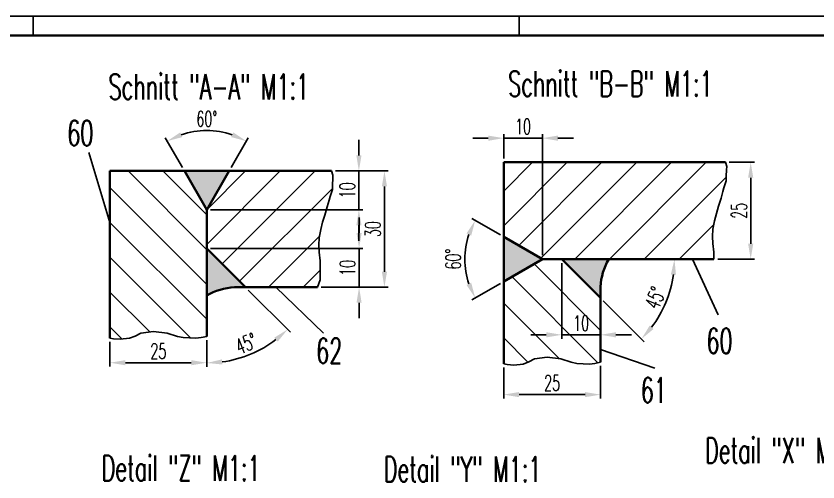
# Model space of a CAD drawing. Extents: x -1561 to -720, y 5788 to 6382.
# Drawn here: x -1040.3 to -833.2, y 6256.6 to 6376.8 of the extents above; entities that cross this region are included whole.
import ezdxf

# ---------------------------------------------------------------- set-up
doc = ezdxf.new("R2010")
doc.units = 0
doc.layers.get('Defpoints').update_dxf_attribs({"linetype": 'CONTINUOUS'})
for name, color, linetype, lineweight in [('BEM', 6, 'CONTINUOUS', 25), ('SCHRAFFUR', 252, 'CONTINUOUS', 13), ('TEXT_7', 1, 'CONTINUOUS', 60), ('VOLL_03', 6, 'CONTINUOUS', 25), ('VOLL_05', 7, 'CONTINUOUS', 40)]:
    doc.layers.add(name, color=color, linetype=linetype, lineweight=lineweight)
doc.styles.add('ROMANS', font='romans.shx', dxfattribs={"width": 0.6, "height": 80})
doc.styles.get("Standard").update_dxf_attribs({"font": 'romans.shx', "width": 0.6})
doc.dimstyles.get("Standard").update_dxf_attribs({"dimtxt": 4, "dimasz": 4, "dimexe": 1, "dimexo": 1, "dimgap": 1, "dimtad": 1, "dimdsep": 46, "dimtxsty": 'Standard', "dimcen": 0, "dimclrd": 256, "dimclre": 256, "dimclrt": 256, "dimazin": 0, "dimtfac": 1, "dimtmove": 0, "dimatfit": 3, "dimfxl": 0, "dimtolj": 1, "dimtzin": 0, "dimarcsym": 0})
pattern_1 = [(45, (50, 2042.6136), (-4.490128, 4.490128), [])]
pattern_2 = [(135, (50, 2042.6136), (-4.490128, -4.490128), [])]

# ---------------------------------------------------------------- blocks, each defined once
blk = doc.blocks.new('*D235')
at = {"layer": 'BEM', "lineweight": -2}
for p, q in [((-899.38, 6313.1), (-899.38, 6293.59)), ((-889.38, 6305.97), (-889.38, 6293.59)), ((-903.38, 6294.59), (-907.38, 6294.59)), ((-899.38, 6294.59), (-889.38, 6294.59)), ((-885.38, 6294.59), (-881.38, 6294.59))]:
    blk.add_line(p, q, dxfattribs=at)
at = {"layer": 'BEM'}
for points in [[(-903.38, 6295.26), (-903.38, 6293.92), (-899.38, 6294.59)], [(-885.38, 6295.26), (-885.38, 6293.92), (-889.38, 6294.59)]]:
    blk.add_solid(points, dxfattribs=at)
at = {"layer": 'Defpoints', "color": 0}
for p in [(-899.38, 6314.1), (-889.38, 6306.97), (-889.38, 6294.59)]:
    blk.add_point(p, dxfattribs=at)
at = {"layer": 'BEM', "insert": (-894.38, 6297.59), "char_height": 4, "attachment_point": 5}
blk.add_mtext('\\A1;10', dxfattribs=at)
blk = doc.blocks.new('*D48')
at = {"layer": 'BEM', "lineweight": -2}
for p, q in [((-914.38, 6340.1), (-914.38, 6346.32)), ((-904.38, 6315.1), (-904.38, 6346.32)), ((-918.38, 6345.32), (-922.38, 6345.32)), ((-914.38, 6345.32), (-904.38, 6345.32)), ((-900.38, 6345.32), (-896.38, 6345.32))]:
    blk.add_line(p, q, dxfattribs=at)
at = {"layer": 'BEM'}
for points in [[(-918.38, 6345.99), (-918.38, 6344.65), (-914.38, 6345.32)], [(-900.38, 6345.99), (-900.38, 6344.65), (-904.38, 6345.32)]]:
    blk.add_solid(points, dxfattribs=at)
at = {"layer": 'Defpoints', "color": 0}
for p in [(-904.38, 6345.32), (-914.38, 6339.1), (-904.38, 6314.1)]:
    blk.add_point(p, dxfattribs=at)
at = {"layer": 'BEM', "insert": (-909.38, 6348.32), "char_height": 4, "attachment_point": 5}
blk.add_mtext('\\A1;10', dxfattribs=at)
blk = doc.blocks.new('*D47')
at = {"layer": 'BEM', "lineweight": -2}
blk.add_line((-888.67, 6303.4), (-878.1, 6292.82), dxfattribs=at)
blk.add_arc((-899.38, 6314.1), 29.09, 322.8834, 352.1166, dxfattribs=at)
at = {"layer": 'BEM'}
for points in [[(-871.22, 6310.16), (-869.89, 6310.07), (-870.28, 6314.1)], [(-875.67, 6296.11), (-876.68, 6296.98), (-878.8, 6293.53)]]:
    blk.add_solid(points, dxfattribs=at)
at = {"layer": 'Defpoints', "color": 0}
for p in [(-904.38, 6314.1), (-899.38, 6314.1), (-860.1, 6314.1), (-889.38, 6304.1), (-874.18, 6299.56)]:
    blk.add_point(p, dxfattribs=at)
at = {"layer": 'BEM', "insert": (-875.27, 6304.12), "char_height": 4, "attachment_point": 5, "rotation": 67.5}
blk.add_mtext('\\A1;45°', dxfattribs=at)
blk = doc.blocks.new('*D46')
at = {"layer": 'BEM', "lineweight": -2}
for p, q in [((-915.24, 6320.38), (-922.59, 6324.62)), ((-915.24, 6307.83), (-922.59, 6303.59))]:
    blk.add_line(p, q, dxfattribs=at)
blk.add_arc((-904.38, 6314.1), 20.03, 161.4606, 198.5394, dxfattribs=at)
at = {"layer": 'BEM'}
for points in [[(-923.98, 6320.75), (-922.76, 6320.2), (-921.72, 6324.12)], [(-922.76, 6308.01), (-923.98, 6307.46), (-921.72, 6304.09)]]:
    blk.add_solid(points, dxfattribs=at)
at = {"layer": 'Defpoints', "color": 0}
for p in [(-914.38, 6319.88), (-924.1, 6317.58), (-904.38, 6314.1), (-904.38, 6314.1), (-914.38, 6308.33)]:
    blk.add_point(p, dxfattribs=at)
at = {"layer": 'BEM', "insert": (-927.41, 6314.1), "char_height": 4, "attachment_point": 5, "rotation": 90}
blk.add_mtext('\\A1;60°', dxfattribs=at)
blk = doc.blocks.new('*D45')
at = {"layer": 'BEM', "lineweight": -2}
for p, q in [((-951.76, 6340.86), (-951.76, 6344.86)), ((-957.79, 6336.86), (-950.76, 6336.86)), ((-951.76, 6326.86), (-951.76, 6336.86)), ((-990.04, 6326.86), (-950.76, 6326.86)), ((-951.76, 6322.86), (-951.76, 6318.86))]:
    blk.add_line(p, q, dxfattribs=at)
at = {"layer": 'BEM'}
for points in [[(-952.42, 6340.86), (-951.09, 6340.86), (-951.76, 6336.86)], [(-952.42, 6322.86), (-951.09, 6322.86), (-951.76, 6326.86)]]:
    blk.add_solid(points, dxfattribs=at)
at = {"layer": 'Defpoints', "color": 0}
for p in [(-958.79, 6336.86), (-951.76, 6336.86), (-991.04, 6326.86)]:
    blk.add_point(p, dxfattribs=at)
at = {"layer": 'BEM', "insert": (-954.76, 6331.86), "char_height": 4, "attachment_point": 5, "rotation": 90}
blk.add_mtext('\\A1;10', dxfattribs=at)
blk = doc.blocks.new('*D44')
at = {"layer": 'BEM', "lineweight": -2}
for p, q in [((-997.31, 6337.73), (-1001.76, 6345.42)), ((-984.76, 6337.73), (-980.32, 6345.42))]:
    blk.add_line(p, q, dxfattribs=at)
blk.add_arc((-991.04, 6326.86), 20.44, 71.2322, 108.7678, dxfattribs=at)
at = {"layer": 'BEM'}
for points in [[(-997.34, 6345.6), (-997.89, 6346.82), (-1001.26, 6344.56)], [(-984.19, 6346.82), (-984.74, 6345.6), (-980.82, 6344.56)]]:
    blk.add_solid(points, dxfattribs=at)
at = {"layer": 'Defpoints', "color": 0}
for p in [(-987.49, 6346.99), (-996.81, 6336.86), (-985.26, 6336.86), (-991.04, 6326.86), (-991.04, 6326.86)]:
    blk.add_point(p, dxfattribs=at)
at = {"layer": 'BEM', "insert": (-991.04, 6350.3), "char_height": 4, "attachment_point": 5}
blk.add_mtext('\\A1;60°', dxfattribs=at)
blk = doc.blocks.new('*D43')
at = {"layer": 'BEM', "lineweight": -2}
for p, q in [((-951.71, 6320.86), (-951.71, 6324.86)), ((-990.04, 6316.86), (-950.71, 6316.86)), ((-951.71, 6306.86), (-951.71, 6316.86)), ((-961.46, 6306.86), (-950.71, 6306.86)), ((-951.71, 6302.86), (-951.71, 6298.86))]:
    blk.add_line(p, q, dxfattribs=at)
at = {"layer": 'BEM'}
for points in [[(-952.38, 6320.86), (-951.05, 6320.86), (-951.71, 6316.86)], [(-952.38, 6302.86), (-951.05, 6302.86), (-951.71, 6306.86)]]:
    blk.add_solid(points, dxfattribs=at)
at = {"layer": 'Defpoints', "color": 0}
for p in [(-991.04, 6316.86), (-951.71, 6316.86), (-962.46, 6306.86)]:
    blk.add_point(p, dxfattribs=at)
at = {"layer": 'BEM', "insert": (-954.71, 6311.86), "char_height": 4, "attachment_point": 5, "rotation": 90}
blk.add_mtext('\\A1;10', dxfattribs=at)
blk = doc.blocks.new('*D42')
at = {"layer": 'BEM', "lineweight": -2}
for p, q in [((-980.33, 6306.15), (-969.45, 6295.27)), ((-991.04, 6293.19), (-991.04, 6286.33))]:
    blk.add_line(p, q, dxfattribs=at)
blk.add_arc((-991.04, 6316.86), 29.53, 277.7657, 307.2343, dxfattribs=at)
at = {"layer": 'BEM'}
for points in [[(-973.61, 6293.85), (-972.73, 6292.84), (-970.15, 6295.98)], [(-987, 6286.93), (-987.09, 6288.26), (-991.04, 6287.33)]]:
    blk.add_solid(points, dxfattribs=at)
at = {"layer": 'Defpoints', "color": 0}
for p in [(-991.04, 6326.86), (-991.04, 6316.86), (-981.04, 6306.86), (-991.04, 6294.19), (-983.39, 6288.33)]:
    blk.add_point(p, dxfattribs=at)
at = {"layer": 'BEM', "insert": (-980.88, 6292.34), "char_height": 4, "attachment_point": 5, "rotation": 22.5}
blk.add_mtext('\\A1;45°', dxfattribs=at)
blk = doc.blocks.new('*D26')
at = {"layer": 'BEM', "lineweight": -2}
for p, q in [((-856.13, 6339.1), (-849.6, 6339.1)), ((-850.6, 6318.1), (-850.6, 6335.1)), ((-859.1, 6314.1), (-849.6, 6314.1))]:
    blk.add_line(p, q, dxfattribs=at)
at = {"layer": 'BEM'}
for points in [[(-851.27, 6335.1), (-849.93, 6335.1), (-850.6, 6339.1)], [(-851.27, 6318.1), (-849.93, 6318.1), (-850.6, 6314.1)]]:
    blk.add_solid(points, dxfattribs=at)
at = {"layer": 'Defpoints', "color": 0}
for p in [(-857.13, 6339.1), (-850.6, 6339.1), (-860.1, 6314.1)]:
    blk.add_point(p, dxfattribs=at)
at = {"layer": 'BEM', "insert": (-853.6, 6326.6), "char_height": 4, "attachment_point": 5, "rotation": 90}
blk.add_mtext('\\A1;25', dxfattribs=at)
blk = doc.blocks.new('*D25')
at = {"layer": 'BEM', "lineweight": -2}
for p, q in [((-914.38, 6286.13), (-914.38, 6278.16)), ((-889.38, 6286.55), (-889.38, 6278.16)), ((-910.38, 6279.16), (-893.38, 6279.16))]:
    blk.add_line(p, q, dxfattribs=at)
at = {"layer": 'BEM'}
for points in [[(-910.38, 6279.83), (-910.38, 6278.5), (-914.38, 6279.16)], [(-893.38, 6279.83), (-893.38, 6278.5), (-889.38, 6279.16)]]:
    blk.add_solid(points, dxfattribs=at)
at = {"layer": 'Defpoints', "color": 0}
for p in [(-914.38, 6287.13), (-889.38, 6287.55), (-889.38, 6279.16)]:
    blk.add_point(p, dxfattribs=at)
at = {"layer": 'BEM', "insert": (-901.88, 6282.16), "char_height": 4, "attachment_point": 5}
blk.add_mtext('\\A1;25', dxfattribs=at)
blk = doc.blocks.new('*D24')
at = {"layer": 'BEM', "lineweight": -2}
for p, q in [((-957.79, 6336.86), (-944.17, 6336.86)), ((-945.17, 6332.86), (-945.17, 6310.86)), ((-961.46, 6306.86), (-944.17, 6306.86))]:
    blk.add_line(p, q, dxfattribs=at)
at = {"layer": 'BEM'}
for points in [[(-945.83, 6332.86), (-944.5, 6332.86), (-945.17, 6336.86)], [(-945.83, 6310.86), (-944.5, 6310.86), (-945.17, 6306.86)]]:
    blk.add_solid(points, dxfattribs=at)
at = {"layer": 'Defpoints', "color": 0}
for p in [(-958.79, 6336.86), (-962.46, 6306.86), (-945.17, 6306.86)]:
    blk.add_point(p, dxfattribs=at)
at = {"layer": 'BEM', "insert": (-948.17, 6321.86), "char_height": 4, "attachment_point": 5, "rotation": 90}
blk.add_mtext('\\A1;30', dxfattribs=at)
blk = doc.blocks.new('*D23')
at = {"layer": 'BEM', "lineweight": -2}
for p, q in [((-1016.04, 6292.76), (-1016.04, 6286.39)), ((-991.04, 6293.19), (-991.04, 6286.39)), ((-1012.04, 6287.39), (-995.04, 6287.39))]:
    blk.add_line(p, q, dxfattribs=at)
at = {"layer": 'BEM'}
for points in [[(-1012.04, 6288.06), (-1012.04, 6286.73), (-1016.04, 6287.39)], [(-995.04, 6288.06), (-995.04, 6286.73), (-991.04, 6287.39)]]:
    blk.add_solid(points, dxfattribs=at)
at = {"layer": 'Defpoints', "color": 0}
for p in [(-1016.04, 6293.76), (-991.04, 6294.19), (-991.04, 6287.39)]:
    blk.add_point(p, dxfattribs=at)
at = {"layer": 'BEM', "insert": (-1003.54, 6290.39), "char_height": 4, "attachment_point": 5}
blk.add_mtext('\\A1;25', dxfattribs=at)

msp = doc.modelspace()

# ---------------------------------------------------------------- hatches: boundary and pattern name
at = {"layer": 'SCHRAFFUR'}
h = msp.add_hatch(dxfattribs=at)
h.set_pattern_fill('ANSI31', color=256, scale=2, style=0)
h.set_pattern_definition(pattern_1)
h.paths.add_polyline_path([(-860.1003, 6314.1029), (-860.1003, 6315.916), (-860.4807, 6319.342), (-860.3444, 6321.8829), (-859.7689, 6325.0224), (-858.8788, 6327.7451), (-858.2505, 6329.8387), (-857.7619, 6331.5486), (-857.5178, 6332.5257), (-856.9243, 6334.34), (-856.9243, 6335.5614), (-856.8197, 6337.1664), (-856.7849, 6338.0039), (-857.1304, 6339.1029), (-914.3762, 6339.1029), (-914.3762, 6319.8764), (-904.3762, 6314.1029)])
h = msp.add_hatch(dxfattribs=at)
h.set_pattern_fill('ANSI31', color=256, scale=2, angle=90, style=0)
h.set_pattern_definition(pattern_2)
h.paths.add_polyline_path([(-1016.0384, 6293.7636), (-1015.1285, 6293.5658), (-1013.3948, 6293.439), (-1011.0268, 6293.6927), (-1009.5468, 6294.2846), (-1008.0667, 6295.0457), (-1004.8108, 6295.4684), (-1001.2586, 6295.0457), (-998.5946, 6294.1578), (-997.1145, 6293.8618), (-993.8586, 6293.6927), (-992.5053, 6293.8618), (-991.0384, 6294.191), (-991.0384, 6326.8598), (-996.8119, 6336.8598), (-1016.0384, 6336.8598)])
for points in [[(-985.2649, 6336.8598), (-996.8119, 6336.8598), (-991.0384, 6326.8598)], [(-904.3762, 6314.1029), (-914.3762, 6319.8764), (-914.3762, 6308.3294)], [(-983.9054, 6306.8598), (-981.0384, 6306.8598), (-991.0384, 6316.8598), (-991.0384, 6304.7441, -0.11925501)], [(-899.3762, 6314.1029), (-889.3762, 6304.1029), (-889.3762, 6306.9698, -0.11925501), (-887.2604, 6314.1029)]]:
    msp.add_hatch(color=256, dxfattribs=at).paths.add_polyline_path(points)
h = msp.add_hatch(dxfattribs=at)
h.set_pattern_fill('ANSI31', color=256, scale=2, style=0)
h.set_pattern_definition(pattern_1)
h.paths.add_polyline_path([(-960.5411, 6325.502), (-959.9128, 6327.5956), (-959.4241, 6329.3055), (-959.1801, 6330.2826), (-958.5866, 6332.097), (-958.5866, 6333.3184), (-958.482, 6334.9234), (-958.4471, 6335.7608), (-958.7927, 6336.8598), (-985.2649, 6336.8598), (-991.0384, 6326.8598), (-991.0384, 6316.8598), (-981.0384, 6306.8598), (-962.4604, 6306.8598), (-961.7626, 6308.7877), (-961.7626, 6310.1138), (-961.7626, 6311.8235), (-961.7626, 6313.673), (-962.0067, 6315.8713), (-962.1115, 6317.6856), (-962.0067, 6319.6398), (-961.6229, 6321.7335), (-961.1343, 6323.6875)])
h = msp.add_hatch(dxfattribs=at)
h.set_pattern_fill('ANSI31', color=256, scale=2, angle=90, style=0)
h.set_pattern_definition(pattern_2)
h.paths.add_polyline_path([(-914.3762, 6287.1256), (-913.4662, 6286.9278), (-911.7325, 6286.8011), (-909.3645, 6287.0548), (-907.8845, 6287.6466), (-906.4044, 6288.4077), (-903.1485, 6288.8305), (-899.5963, 6288.4077), (-896.9323, 6287.5199), (-895.4522, 6287.2239), (-892.1963, 6287.0548), (-890.8431, 6287.2239), (-889.3762, 6287.553), (-889.3762, 6304.1029), (-899.3762, 6314.1029), (-904.3762, 6314.1029), (-914.3762, 6308.3294)])
h.paths.add_polyline_path([(-897.1476, 6300.5908), (-891.6047, 6300.5908), (-891.6047, 6294.5908), (-897.1476, 6294.5908)], flags=24)

# ---------------------------------------------------------------- linework, layer by layer
at = {"layer": 'BEM'}
for p, q in [((-1016.0384, 6323.5837), (-1021.4596, 6341.6213)), ((-859.0285, 6299.7199), (-865.6362, 6314.1029)), ((-973.1829, 6306.8598), (-960.9336, 6295.0141)), ((-889.3762, 6290.7898), (-875.3567, 6285.9709))]:
    msp.add_line(p, q, dxfattribs=at)
for points in [[(-857.1304, 6339.1029), (-856.7849, 6338.0039), (-856.8197, 6337.1664), (-856.9243, 6335.5614), (-856.9243, 6334.34), (-857.5178, 6332.5257), (-857.7619, 6331.5486), (-858.2505, 6329.8387), (-858.8788, 6327.7451), (-859.472, 6325.9305), (-859.9606, 6323.9765), (-860.3444, 6321.8829), (-860.4492, 6319.9287), (-860.3444, 6318.1143), (-860.1003, 6315.916), (-860.1003, 6314.1029)], [(-958.7927, 6336.8598), (-958.4471, 6335.7608), (-958.482, 6334.9234), (-958.5866, 6333.3184), (-958.5866, 6332.097), (-959.1801, 6330.2826), (-959.4241, 6329.3055), (-959.9128, 6327.5956), (-960.5411, 6325.502), (-961.1343, 6323.6875), (-961.6229, 6321.7335), (-962.0067, 6319.6398), (-962.1115, 6317.6856), (-962.0067, 6315.8713), (-961.7626, 6313.673), (-961.7626, 6311.8235), (-961.7626, 6310.1138), (-961.7626, 6308.7877), (-962.4604, 6306.8598)], [(-1016.0384, 6293.7636), (-1015.1285, 6293.5658), (-1013.3948, 6293.439), (-1011.0268, 6293.6927), (-1009.5468, 6294.2846), (-1008.0667, 6295.0457), (-1004.8108, 6295.4684), (-1001.2586, 6295.0457), (-998.5946, 6294.1578), (-997.1145, 6293.8618), (-993.8586, 6293.6927), (-992.5053, 6293.8618), (-991.0384, 6294.191)], [(-914.3762, 6287.1256), (-913.4662, 6286.9278), (-911.7325, 6286.8011), (-909.3645, 6287.0548), (-907.8845, 6287.6466), (-906.4044, 6288.4077), (-903.1485, 6288.8305), (-899.5963, 6288.4077), (-896.9323, 6287.5199), (-895.4522, 6287.2239), (-892.1963, 6287.0548), (-890.8431, 6287.2239), (-889.3762, 6287.553)]]:
    msp.add_lwpolyline(points, dxfattribs=at)
at = {"layer": 'VOLL_03', "ltscale": 0.8}
for p, q in [((-725.3783, 6376.8285), (-1556.3783, 6376.8285)), ((-1035.8783, 6376.8285), (-1035.8783, 6371.8285)), ((-910.3783, 6376.8285), (-910.3783, 6371.8285))]:
    msp.add_line(p, q, dxfattribs=at)
at = {"layer": 'VOLL_05', "ltscale": 0.8}
msp.add_line((-730.3783, 6371.8285), (-1551.3783, 6371.8285), dxfattribs=at)
at = {"layer": 'VOLL_05'}
for p, q in [((-914.3762, 6339.1029), (-857.1304, 6339.1029)), ((-914.3762, 6339.1029), (-914.3762, 6287.1256)), ((-1016.0384, 6336.8598), (-1016.0384, 6293.7636)), ((-1016.0384, 6336.8598), (-958.7927, 6336.8598)), ((-991.0384, 6326.8598), (-996.8119, 6336.8598)), ((-991.0384, 6326.8598), (-985.2649, 6336.8598)), ((-991.0384, 6294.191), (-991.0384, 6326.8598)), ((-904.3762, 6314.1029), (-914.3762, 6319.8764)), ((-991.0384, 6316.8598), (-981.0384, 6306.8598)), ((-904.3762, 6314.1029), (-914.3762, 6308.3294)), ((-904.3762, 6314.1029), (-860.1003, 6314.1029)), ((-899.3762, 6314.1029), (-889.3762, 6304.1029)), ((-983.9054, 6306.8598), (-962.4604, 6306.8598)), ((-889.3762, 6287.553), (-889.3762, 6306.9698))]:
    msp.add_line(p, q, dxfattribs=at)
for centre, start, end in [((-873.5776, 6306.1641), 149.877783, 177.080547), ((-983.0997, 6291.0612), 92.919453, 120.122217)]:
    msp.add_arc(centre, 15.8191, start, end, dxfattribs=at)

# ---------------------------------------------------------------- texts
at = {"layer": 'TEXT_7', "style": 'ROMANS', "width": 0.6}
for s, height, p in [('Schnitt "B-B" M1:1', 6.534407, (-913.1997, 6356.0996)), ('Schnitt "A-A" M1:1', 6.534407, (-1016.3636, 6355.3382)), ('60', 6.53441, (-1027.0445, 6343.3891)), ('60', 6.53441, (-862.0052, 6289.7582)), ('62', 6.53441, (-962.7751, 6287.1924)), ('61', 6.53441, (-878.9684, 6277.0377)), ('Detail "X" M1:1', 6.534407, (-862.3625, 6261.5019)), ('Detail "Z" M1:1', 6.534407, (-1018.1635, 6256.8958)), ('Detail "Y" M1:1', 6.534407, (-945.3173, 6256.6328))]:
    msp.add_text(s, height=height, dxfattribs=at).set_placement(p)

# ---------------------------------------------------------------- dimensions: what is measured, and where the dimension line sits
at = {"layer": 'BEM'}
for base, line1, line2, text, picture, middle in [((-987.4896, 6346.9862), ((-991.0384, 6326.8598), (-985.2649, 6336.8598)), ((-991.0384, 6326.8598), (-996.8119, 6336.8598)), '60°', '*D44', (-991.0384, 6350.2966)), ((-924.1026, 6317.5812), ((-904.3762, 6314.1029), (-914.3762, 6308.3294)), ((-904.3762, 6314.1029), (-914.3762, 6319.8764)), '60°', '*D46', (-927.407, 6314.1029)), ((-874.1796, 6299.5557), ((-904.3762, 6314.1029), (-860.1003, 6314.1029)), ((-899.3762, 6314.1029), (-889.3762, 6304.1029)), '45°', '*D47', (-875.2681, 6304.117))]:
    dim = msp.add_angular_dim_2l(base=base, line1=line1, line2=line2, text=text, dimstyle='Standard', dxfattribs=at)
    dim.commit()
    dim.dimension.update_dxf_attribs({"geometry": picture, "text_midpoint": middle})
for base, p1, p2, picture, middle in [((-904.3762, 6345.3211), (-914.3762, 6339.1029), (-904.3762, 6314.1029), '*D48', (-909.3762, 6348.3211)), ((-889.3762, 6294.5908), (-899.3762, 6314.1029), (-889.3762, 6306.9698), '*D235', (-894.3762, 6297.5908)), ((-991.0384, 6287.3948), (-1016.0384, 6293.7636), (-991.0384, 6294.191), '*D23', (-1003.5384, 6290.3948)), ((-889.3762, 6279.165), (-914.3762, 6287.1256), (-889.3762, 6287.553), '*D25', (-901.8762, 6282.165))]:
    dim = msp.add_linear_dim(base=base, p1=p1, p2=p2, dimstyle='Standard', dxfattribs=at)
    dim.commit()
    dim.dimension.update_dxf_attribs({"geometry": picture, "text_midpoint": middle})
for base, p1, p2, picture, middle in [((-951.7564, 6336.8598), (-991.0384, 6326.8598), (-958.7927, 6336.8598), '*D45', (-954.7564, 6331.8598)), ((-850.599, 6339.1029), (-860.1003, 6314.1029), (-857.1304, 6339.1029), '*D26', (-853.599, 6326.6029)), ((-945.1679, 6306.8598), (-958.7927, 6336.8598), (-962.4604, 6306.8598), '*D24', (-948.1679, 6321.8598)), ((-951.7136, 6316.8598), (-962.4604, 6306.8598), (-991.0384, 6316.8598), '*D43', (-954.7136, 6311.8598))]:
    dim = msp.add_linear_dim(base=base, p1=p1, p2=p2, angle=90, dimstyle='Standard', dxfattribs=at)
    dim.commit()
    dim.dimension.update_dxf_attribs({"geometry": picture, "text_midpoint": middle})
dim = msp.add_angular_dim_2l(base=(-983.3943, 6288.3315), line1=((-991.0384, 6316.8598), (-981.0384, 6306.8598)), line2=((-991.0384, 6294.191), (-991.0384, 6326.8598)), text='45°', dimstyle='Standard', override={"dimlfac": 5}, dxfattribs=at)
dim.commit()
dim.dimension.update_dxf_attribs({"geometry": '*D42', "text_midpoint": (-980.8841, 6292.345)})

doc.saveas('drawing.dxf')
